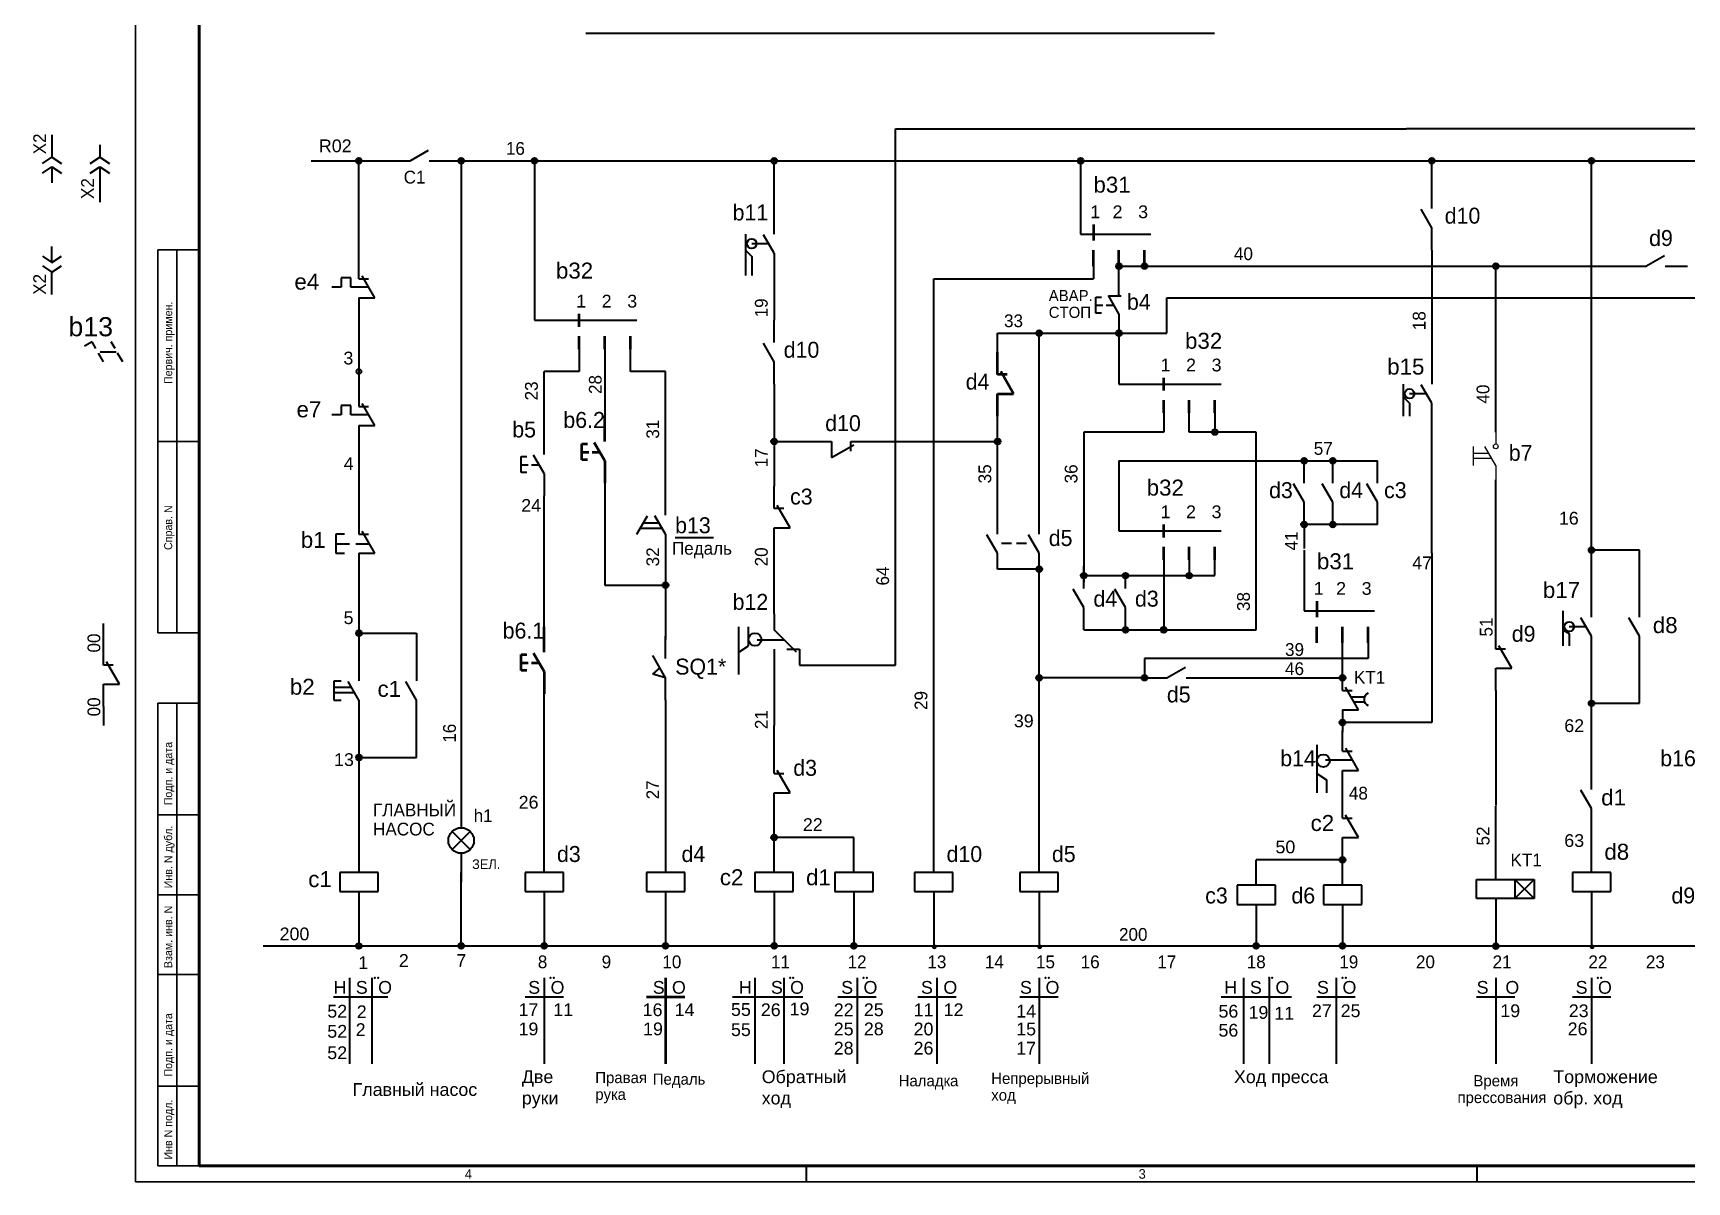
# Model space of a CAD drawing. Extents: x -32 to 1725, y 0 to 818.
# Drawn here: x -32 to 486, y 0 to 360 of the extents above; entities that cross this region are included whole.
import ezdxf

# ---------------------------------------------------------------- set-up
doc = ezdxf.new("R2010")
doc.units = 0
for name, pattern in [('CENTER2', [28.575, 19.05, -3.175, 3.175, -3.175]), ('HIDDEN2', [4.7625, 3.175, -1.5875]), ('K5LT_THIN', [0])]:
    doc.linetypes.add(name, pattern=pattern)
doc.layers.get('0').update_dxf_attribs({"linetype": 'CONTINUOUS', "lineweight": 40})
doc.layers.add('Layer0View0', color=7, linetype='CONTINUOUS')
for name, color, linetype, lineweight in [('Layer1', 6, 'CONTINUOUS', 50), ('СЛОЙ1', 3, 'CONTINUOUS', 30), ('Слой3 -060mm', 6, 'CONTINUOUS', 60)]:
    doc.layers.add(name, color=color, linetype=linetype, lineweight=lineweight)
doc.styles.get("Standard").update_dxf_attribs({"font": 'cad2win.shx'})
doc.styles.add('style1', font='ARIAL.TTF', dxfattribs={"height": 3})

# ---------------------------------------------------------------- blocks, each defined once
blk = doc.blocks.new('Точка')
for radius in [0.9, 0.6, 0.3]:
    blk.add_circle((0, 0), radius)
blk = doc.blocks.new('контакт замыкающ')
for p, q in [((0, 0), (7, 0)), ((7, 0), (12.8, 3.35)), ((13, 0), (20, 0))]:
    blk.add_line(p, q)
blk = doc.blocks.new('ЛАМПА')
for p, q in [((0, 0), (8.02, 0)), ((14.81, -2.83), (9.15, 2.83)), ((14.81, 2.83), (9.15, -2.83)), ((9.15, 2.83), (9.15, 2.83)), ((16, -0.01), (25, 0))]:
    blk.add_line(p, q)
blk.add_circle((11.98, 0), 4)
blk = doc.blocks.new('кнопка-пуск')
for p, q in [((7.28, 7.18), (12.28, 7.18)), ((7.28, 5.45), (7.28, 7.18)), ((9.73, 6.98), (9.73, 4.98)), ((12.28, 7.18), (12.28, 5.45)), ((6.99, -0.02), (12.74, 3.3)), ((9.73, 3.98), (9.73, 1.58)), ((10.67, 2.1), (10.75, 2.1)), ((7, -0.03), (0, -0.03)), ((13, -0.03), (21, -0.03))]:
    blk.add_line(p, q)
blk = doc.blocks.new('контакт размыкающ')
for p, q in [((0, 0), (7, 0)), ((7, 0), (7, -5)), ((13, 0), (20, 0)), ((13, -3), (13, 0)), ((7, -5), (13.98, -0.97))]:
    blk.add_line(p, q)
blk = doc.blocks.new('концевой выключ замык')
for p, q in [((0, 0), (7, 0)), ((7, 0), (13.98, 4.03)), ((7, 0), (8.13, 3.96)), ((8.13, 3.96), (10.23, 1.6)), ((13, 0), (20, 0))]:
    blk.add_line(p, q)
blk = doc.blocks.new('контакт КТ1 размык-срабат')
for p, q in [((7, 0), (0, 0)), ((7, 0), (7, -5)), ((13, 0), (13, -3)), ((7, -5), (14.03, -0.94)), ((9.5, -3.33), (9.5, -6.87)), ((11, -2.49), (11, -6.97)), ((13, -0.02), (21, -0.02))]:
    blk.add_line(p, q)
blk.add_arc((10.22, -8.84), 2.11, 22.6199, 157.3801)
blk = doc.blocks.new('релеврем')
for p, q in [((9, 12), (15, 6)), ((15, 12), (9, 6)), ((9, 12), (15, 12)), ((9, 6), (9, 12)), ((15, 12), (15, 6)), ((9, 6.02), (15, 6.02)), ((9, -5.98), (9, 6.02)), ((15, 6.02), (15, -5.98)), ((9, 0), (-1, 0)), ((15, 0), (25, 0)), ((15, -5.98), (9, -5.98))]:
    blk.add_line(p, q)
blk = doc.blocks.new('*U37')
at = {"layer": 'Layer0View0', "color": 7, "linetype": 'K5LT_THIN'}
for p, q in [((382.5, 185), (382.5, 181.25)), ((375.5, 174.5), (375.5, 180.5)), ((380.34, 178.25), (375.5, 178.25)), ((381.2, 176.75), (375.5, 176.75)), ((382.5, 174.5), (379.04, 180.5)), ((382.5, 174.5), (382.5, 170))]:
    blk.add_line(p, q, dxfattribs=at)
blk.add_circle((382.5, 180.5), 0.75, dxfattribs=at)

msp = doc.modelspace()

# ---------------------------------------------------------------- hatches: boundary and pattern name
at = {"linetype": 'CENTER2'}
for points in [[(250.925, 73.71, 1), (249.425, 73.71, 1)], [(283.925, 73.71, 1), (282.425, 73.71, 1)], [(456.925, 73.71, 1), (455.425, 73.71, 1)]]:
    msp.add_hatch(color=256, dxfattribs=at).paths.add_polyline_path(points)

# ---------------------------------------------------------------- linework, layer by layer
for p, q in [((141, 360), (337.865, 360)), ((-26.141, 328.116), (-26.141, 321.116)), ((238, 162), (238, 330)), ((238, 330), (398, 330)), ((497, 330), (398, 330)), ((-29.141, 319.116), (-26.141, 321.116)), ((-26.141, 321.116), (-23.141, 319.116)), ((-14.141, 319.116), (-11.141, 321.116)), ((-11.141, 325), (-11.141, 321.116)), ((-11.141, 321.116), (-8.141, 319.116)), ((-29.141, 316.116), (-26.141, 318.116)), ((-26.141, 318.116), (-23.141, 316.116)), ((-26.141, 318.116), (-26.141, 313.116)), ((-14.141, 316.116), (-11.141, 318.116)), ((-11.141, 318.116), (-8.141, 316.116)), ((-11.141, 318.116), (-11.141, 307)), ((55, 320), (79, 320)), ((70, 283), (70, 320)), ((99, 320), (590, 320)), ((102, 320), (102, 119)), ((125, 320), (125, 270)), ((200, 307), (200, 320)), ((296, 320), (296, 297)), ((406, 312), (406, 320)), ((456, 177), (456, 320)), ((200, 297), (200, 307)), ((191, 297), (191, 290)), ((200, 291), (196.652, 296.799)), ((296, 297), (318, 297)), ((-29.141, 290.116), (-26.141, 288.116)), ((-26.141, 288.116), (-26.141, 293.116)), ((-26.141, 288.116), (-23.141, 290.116)), ((191, 292), (193, 290)), ((198, 294), (193, 294)), ((200, 291), (200, 270)), ((406, 292), (406, 250)), ((-29.141, 287.116), (-26.141, 285.116)), ((-26.141, 285.116), (-23.141, 287.116)), ((-26.141, 278.116), (-26.141, 285.116)), ((191, 290), (191, 284)), ((193, 290), (193, 284)), ((300, 287), (300, 283)), ((308, 287), (466, 287)), ((426, 235), (426, 287)), ((64.462, 280.348), (61.462, 280.348)), ((67.462, 283.348), (64.462, 283.348)), ((64.462, 283.348), (64.462, 280.348)), ((67.462, 280.348), (67.462, 283.348)), ((73.136, 280.348), (67.462, 280.348)), ((70, 283), (73, 283)), ((70, 283), (73, 283)), ((75, 277), (70.969, 283.982)), ((75, 277), (70.969, 283.982)), ((250, 97), (250, 283)), ((250, 283), (300, 283)), ((70, 277), (75, 277)), ((70, 277), (75, 277)), ((70, 277), (70, 243)), ((304.694, 277.694), (308.694, 277.694)), ((308, 278), (308, 277.694)), ((323, 266), (323, 277)), ((323, 277), (520, 277)), ((125, 270), (157, 270)), ((270, 260), (270, 266)), ((270, 266), (308, 266)), ((283, 211), (283, 266)), ((308, 266), (323, 266)), ((308, 265), (308, 250)), ((-6, 260), (-11, 260)), ((139, 261), (139, 254)), ((147, 261), (147, 240)), ((155, 254), (155, 261)), ((128, 236), (128, 254)), ((139, 254), (128, 254)), ((166, 254), (155, 254)), ((166, 221), (166, 254)), ((200, 250), (200, 218)), ((308, 250), (340, 250)), ((397, 250), (397, 240)), ((406, 244), (402.652, 249.799)), ((75, 237), (70.969, 243.982)), ((75, 237), (70.969, 243.982)), ((397, 246), (399, 244)), ((404, 247), (399, 247)), ((399, 244), (399, 240)), ((406, 197), (406, 244)), ((64.462, 240.348), (61.462, 240.348)), ((67.462, 243.348), (64.462, 243.348)), ((64.462, 243.348), (64.462, 240.348)), ((67.462, 240.348), (67.462, 243.348)), ((73.136, 240.348), (67.462, 240.348)), ((70, 243), (73, 243)), ((70, 243), (73, 243)), ((270, 203), (270, 240)), ((322, 241), (322, 235)), ((330, 235), (330, 241)), ((338, 241), (338, 235)), ((70, 237), (75, 237)), ((70, 237), (75, 237)), ((70, 237), (70, 203)), ((322, 235), (297, 235)), ((297, 235), (297, 188)), ((351, 235), (330, 235)), ((351, 173), (351, 235)), ((200, 232), (211, 232)), ((231, 232), (270, 232)), ((308, 226), (308, 204)), ((308, 226), (389, 226)), ((147, 219), (147, 187)), ((166, 215), (166, 221)), ((426, 174), (426, 220)), ((128, 174), (128, 215)), ((166, 209), (166, 215)), ((157.016, 202.991), (160.333, 208.736)), ((165.984, 202.991), (162.667, 208.736)), ((283, 203), (283, 211)), ((65.46, 203.015), (62.789, 203.015)), ((62.789, 203.015), (62.789, 197.015)), ((70, 203), (73, 203)), ((70, 203), (73, 203)), ((75, 197), (70.969, 203.982)), ((75, 197), (70.969, 203.982)), ((158.172, 204.892), (164.893, 204.892)), ((159.091, 206.507), (163.865, 206.507)), ((163.865, 206.667), (163.865, 206.751)), ((166, 203), (166, 197)), ((169, 202), (181, 202)), ((270, 197), (266.652, 202.799)), ((283, 197), (279.652, 202.799)), ((308, 204), (340, 204)), ((389, 206), (366, 206)), ((366, 206), (366, 198.5)), ((62.789, 197.015), (65.46, 197.015)), ((63, 200), (67, 200)), ((69, 200), (73, 200)), ((70, 197), (75, 197)), ((70, 197), (75, 197)), ((70, 197), (70, 157)), ((166, 197), (166, 170)), ((200, 178), (200, 198)), ((270, 192), (270, 197)), ((283, 192), (283, 197)), ((366, 198), (366, 179)), ((406, 197), (406, 144)), ((471, 198), (456, 198)), ((471, 177), (471, 198)), ((283, 192), (270, 192)), ((283, 97), (283, 192)), ((322, 195), (322, 173)), ((330, 195), (330, 190)), ((338, 190), (338, 195)), ((147, 187), (166, 187)), ((297, 190), (338, 190)), ((310, 186), (310, 189.5)), ((310, 180), (306.652, 185.799)), ((200, 178), (200, 173)), ((310, 173), (310, 180)), ((366, 179), (388, 179)), ((447, 179), (447, 168)), ((456, 171), (452.652, 176.799)), ((471, 171), (467.652, 176.799)), ((-10, 169), (-10, 175)), ((70, 172), (88, 172)), ((88, 172), (88, 157)), ((189, 159), (189, 174)), ((192, 168), (192, 174)), ((207, 166), (200, 173)), ((297, 173), (351, 173)), ((447, 173), (448.933, 171.884)), ((448.933, 171.884), (448.933, 168)), ((454, 174), (449, 174)), ((456, 123), (456, 171)), ((471, 150), (471, 171)), ((189, 166), (192, 168)), ((203.199, 169.816), (194.643, 169.816)), ((200, 167), (200, 162)), ((204, 167), (208, 167)), ((208, 167), (208, 162)), ((378, 162), (378, 169)), ((386, 169), (386, 164)), ((200, 162), (200, 143)), ((208, 162), (238, 162)), ((386, 164), (316, 164)), ((316, 164), (316, 158)), ((64.458, 156.956), (62.122, 156.956)), ((62.122, 156.956), (62.122, 150.956)), ((70, 151), (66.652, 156.799)), ((88, 151), (84.652, 156.799)), ((316, 158), (283, 158)), ((336, 158), (378, 158)), ((62.122, 150.956), (64.458, 150.956)), ((67.796, 154.956), (62.456, 154.956)), ((68.797, 153.29), (62.456, 153.29)), ((70, 151), (70, 97)), ((88, 133), (88, 151)), ((128, 97), (128, 154)), ((166.031, 151), (166.031, 97)), ((426, 154), (426, 118)), ((-10, 149), (-10, 143)), ((456, 150), (471, 150)), ((200, 128), (200, 143)), ((406, 144), (378, 144)), ((378, 135), (378, 141.5)), ((370, 137), (370, 122)), ((378, 135), (381, 135)), ((383, 129), (379, 136)), ((70, 133), (88, 133)), ((381.199, 132.184), (372.643, 132.184)), ((200, 128), (203, 128)), ((205, 122), (200.969, 128.982)), ((370, 128), (373, 126)), ((373, 126), (373, 122)), ((378, 129), (383, 129)), ((378, 114), (378, 129)), ((200, 97), (200, 122)), ((200, 122), (200, 122)), ((200, 122), (205, 122)), ((456, 117), (452.652, 122.799)), ((378, 114), (381, 114)), ((383, 108), (378.969, 114.982)), ((425.985, 104.8), (425.985, 117.8)), ((456, 97), (456, 117)), ((225, 108), (200, 108)), ((225, 97), (225, 108)), ((378, 100.5), (378, 108)), ((378, 108), (383, 108)), ((378, 101), (351, 101)), ((351, 93), (351, 101)), ((378, 93), (378, 101)), ((64, 97), (64, 91)), ((76, 97), (64, 97)), ((76, 91), (76, 97)), ((102, 74), (102, 97)), ((134, 97), (122, 97)), ((122, 97), (122, 91)), ((134, 91), (134, 97)), ((172, 97), (160, 97)), ((160, 97), (160, 91)), ((172, 91), (172, 97)), ((206, 97), (194, 97)), ((194, 97), (194, 91)), ((206, 91), (206, 97)), ((231, 97), (219, 97)), ((219, 97), (219, 91)), ((231, 91), (231, 97)), ((256, 97), (244, 97)), ((244, 97), (244, 91)), ((256, 91), (256, 97)), ((289, 97), (277, 97)), ((277, 97), (277, 91)), ((289, 91), (289, 97)), ((462, 97), (450, 97)), ((450, 97), (450, 91)), ((462, 91), (462, 97)), ((64, 91), (76, 91)), ((70, 91), (70, 74)), ((122, 91), (134, 91)), ((128, 91), (128, 74)), ((160, 91), (172, 91)), ((166, 91), (166, 74)), ((194, 91), (206, 91)), ((200, 91), (200, 74)), ((219, 91), (231, 91)), ((225, 91), (225, 74)), ((244, 91), (256, 91)), ((250, 91), (250, 74)), ((277, 91), (289, 91)), ((283, 91), (283, 74)), ((357, 93), (345, 93)), ((345, 93), (345, 87)), ((357, 87), (357, 93)), ((384, 93), (372, 93)), ((372, 93), (372, 87)), ((384, 87), (384, 93)), ((450, 91), (462, 91)), ((456, 91), (456, 74)), ((345, 87), (357, 87)), ((351, 87), (351, 74)), ((372, 87), (384, 87)), ((378, 87), (378, 74)), ((426, 78.8), (426, 73.8)), ((40, 74), (425, 74)), ((250, 75), (250, 74)), ((283, 75), (283, 74)), ((425, 74), (612, 74)), ((456, 75), (456, 74)), ((67, 64), (67, 37)), ((74, 64), (74, 37)), ((128, 64), (128, 37)), ((194, 64), (194, 37)), ((203, 64), (203, 37)), ((226, 64), (226, 37)), ((251, 64), (251, 37)), ((283, 64), (283, 37)), ((347, 64), (347, 37)), ((355, 64), (355, 37)), ((376, 64), (376, 37)), ((426, 64), (426, 37)), ((456, 64), (456, 37)), ((62, 58), (79, 58)), ((122, 58), (134, 58)), ((187, 58), (209, 58)), ((220, 58), (232, 58)), ((245, 58), (257, 58)), ((277, 58), (289, 58)), ((340, 58), (362, 58)), ((370, 58), (382, 58)), ((420, 58), (432, 58)), ((450, 58), (462, 58)), ((210.149, 0.042), (210.149, 5.042)), ((420.149, 0.042), (420.149, 5.042))]:
    msp.add_line(p, q)
at = {"linetype": 'HIDDEN2'}
for p, q in [((-13.598, 263.232), (-15.933, 261.884)), ((-10, 257), (-13.598, 263.232)), ((-4, 257), (-7.598, 263.232)), ((271.196, 200.182), (279.063, 200.182))]:
    msp.add_line(p, q, dxfattribs=at)
for centre, radius in [((193, 294), 1.5), ((69.967, 253.972), 0.75), ((69.967, 253.972), 0.75), ((399, 247), 1.5), ((194, 170), 2), ((449, 174), 1.5), ((372, 132), 2)]:
    msp.add_circle(centre, radius)
for p in [(75, 64), (76, 64), (130, 64), (131, 64), (205, 64), (206, 64), (228, 64), (229, 64), (285, 64), (286, 64), (355, 64), (356, 64), (378, 64), (379, 64), (458, 64), (459, 64)]:
    msp.add_point(p)
at = {"layer": 'Layer1'}
for p, q in [((300, 300), (300, 295)), ((300, 287), (300, 292)), ((308, 287), (308, 292)), ((316, 287), (316, 292)), ((139, 268), (139, 272)), ((139, 261), (139, 265)), ((147, 261), (147, 265)), ((155, 261), (155, 265)), ((322, 248), (322, 252)), ((322, 241), (322, 245)), ((330, 241), (330, 245)), ((338, 241), (338, 245)), ((322, 202), (322, 206)), ((322, 195), (322, 199)), ((330, 195), (330, 199)), ((338, 195), (338, 199)), ((370, 182), (370, 177)), ((370, 169), (370, 174)), ((378, 169), (378, 174)), ((386, 169), (386, 174)), ((166, 64), (166, 37)), ((160, 58), (172, 58))]:
    msp.add_line(p, q, dxfattribs=at)
at = {"layer": 'СЛОЙ1'}
for p, q in [((0, 594.042), (0, 0.042)), ((7, 172.042), (7, 292.042)), ((20, 292.042), (7, 292.042)), ((13, 172.042), (13, 292.042)), ((20, 232.042), (7, 232.042)), ((20, 172.042), (7, 172.042)), ((7, 5.042), (7, 150.042)), ((20, 150.042), (7, 150.042)), ((13, 5.042), (13, 150.042)), ((20, 115.042), (7, 115.042)), ((20, 90.042), (7, 90.042)), ((20, 65.042), (7, 65.042)), ((20, 30.042), (7, 30.042)), ((0, 0.042), (841, 0.042)), ((20, 5.042), (7, 5.042))]:
    msp.add_line(p, q, dxfattribs=at)
at = {"layer": 'Слой3 -060mm'}
for p, q in [((20, 5.042), (20, 589.042)), ((836, 5.042), (20, 5.042))]:
    msp.add_line(p, q, dxfattribs=at)

# ---------------------------------------------------------------- block references
for name, p in [('контакт замыкающ', (79, 320)), ('Точка', (69.925, 319.966)), ('контакт замыкающ', (466, 287)), ('*U37', (43.5, 50)), ('контакт размыкающ', (211, 232)), ('контакт замыкающ', (316, 158)), ('Точка', (69.925, 73.966))]:
    msp.add_blockref(name, p)
for name, p, rotation in [('Точка', (102, 320), 90), ('Точка', (125, 320), 90), ('Точка', (200, 320), 90), ('Точка', (296, 320), 90), ('Точка', (406, 320), 90), ('Точка', (456, 320), 90), ('контакт замыкающ', (406, 292), 90), ('кнопка-пуск', (307.966, 264.999), 90), ('Точка', (308, 287), 90), ('Точка', (316, 287), 90), ('Точка', (426, 287), 90), ('контакт замыкающ', (200, 250), 90), ('Точка', (283, 266), 90), ('Точка', (308, 266), 90), ('кнопка-пуск', (127.966, 214.999), 90), ('Точка', (338, 235), 90), ('Точка', (200, 232), 90), ('Точка', (270, 232), 90), ('контакт замыкающ', (366, 206), 90), ('Точка', (366, 226), 90), ('контакт замыкающ', (375, 206), 90), ('Точка', (375, 226), 90), ('контакт замыкающ', (389, 206), 90), ('контакт размыкающ', (200, 198), 90), ('Точка', (366, 206), 90), ('Точка', (375, 206), 90), ('Точка', (456, 198), 90), ('Точка', (283, 192), 90), ('контакт замыкающ', (297, 173), 90), ('Точка', (166, 187), 90), ('Точка', (297, 190), 90), ('Точка', (310, 190), 90), ('Точка', (330, 190), 90), ('Точка', (70, 172), 90), ('концевой выключ замык', (166.031, 151), 90), ('Точка', (310, 173), 90), ('Точка', (322, 173), 90), ('контакт размыкающ', (426, 154), 90), ('контакт размыкающ', (-10, 149), 90), ('контакт КТ1 размык-срабат', (378, 141), 90), ('Точка', (283, 158), 90), ('Точка', (316, 158), 90), ('Точка', (378, 158), 90), ('Точка', (456, 150), 90), ('Точка', (378, 144), 90), ('Точка', (70, 133), 90), ('ЛАМПА', (102, 119), 270), ('Точка', (200, 108), 90), ('релеврем', (425.985, 103.8), 270), ('Точка', (378, 101), 90), ('Точка', (102, 74), 90), ('Точка', (128, 74), 90), ('Точка', (166, 74), 90), ('Точка', (200, 74), 90), ('Точка', (225, 74), 90), ('Точка', (351, 74), 90), ('Точка', (378, 74), 90), ('Точка', (426.055, 73.9), 270)]:
    msp.add_blockref(name, p, dxfattribs=dict(rotation=rotation))
at = {"layer": 'Layer1', "rotation": 90}
for name, p in [('контакт размыкающ', (270, 240)), ('кнопка-пуск', (146.966, 218.999)), ('кнопка-пуск', (127.966, 152.999))]:
    msp.add_blockref(name, p, dxfattribs=at)

# ---------------------------------------------------------------- texts
for s, p in [('Х2', (-28, 322)), ('Х2', (-13, 308)), ('Х2', (-28, 278)), ('19', (197.991, 270.913)), ('18', (403.991, 266.913)), ('23', (125.991, 244.913)), ('28', (145.991, 246.913)), ('40', (423.991, 243.913)), ('31', (163.991, 232.913)), ('17', (197.991, 223.913)), ('35', (267.991, 218.913)), ('36', (294.991, 218.913)), ('41', (363.991, 197.913)), ('32', (163.991, 192.913)), ('20', (197.991, 192.913)), ('64', (235.991, 186.913)), ('38', (348.991, 178.913)), ('51', (424.991, 170.913)), ('00', (-11.009, 165.913)), ('00', (-11.009, 145.913)), ('29', (247.991, 147.913)), ('21', (197.991, 141.913)), ('16', (100.334, 137.648)), ('27', (163.991, 119.913)), ('52', (424.015, 105.448))]:
    msp.add_text(s, height=4, rotation=90).set_placement(p)
for s, height, p in [('16', 4, (116, 321.857)), ('C1', 4, (84, 312.857)), ('b11', 5, (187, 301.286)), ('d10', 5, (410, 300.286)), ('d9', 5, (474, 293.286)), ('40', 4, (344, 288.857)), ('АВАР.', 3.5, (286, 276)), ('b4', 5, (310.5, 273.284)), ('33', 4, (272, 267.857)), ('СТОП', 3.5, (286, 270.75)), ('d10', 5, (203, 258.286)), ('d4', 5, (260, 248.286)), ('b5', 5, (118, 233.286)), ('d10', 5, (216, 235.286)), ('57', 4, (369, 227.857)), ('b7', 5, (430.075, 225.984)), ('d3', 5, (355, 214.286)), ('c3', 5, (391, 214.286)), ('c3', 5, (205, 212.286)), ('b13', 5, (169, 203.286)), ('d5', 5, (286, 199.286)), ('Педаль', 4, (168, 196.571)), ('b12', 5, (187, 179.286)), ('d4', 5, (300, 180.286)), ('d9', 5, (431, 169.286)), ('39', 4, (360, 164.857)), ('SQ1*', 5, (169.031, 159)), ('46', 4, (360, 158.857)), ('d5', 5, (323, 150.286)), ('KТ1', 4, (381.598, 156.143)), ('b14', 5, (358.5, 130.284)), ('b16', 5, (477.5, 130.284)), ('d3', 5, (206, 127.286)), ('ГЛАВНЫЙ', 4, (74.411, 114.6)), ('48', 4, (380, 119.857)), ('h1', 4, (105.911, 112.814)), ('НАСОС', 4, (74.411, 108.6)), ('d3', 5, (132, 100.286)), ('d4', 5, (171, 100.286)), ('d10', 5, (254, 100.286)), ('d5', 5, (287, 100.286)), ('ЗЕЛ.', 3, (105.411, 98.1)), ('KТ1', 4, (430.598, 98.927)), ('c3', 5, (335, 87.286)), ('d6', 5, (362, 87.286)), ('d9', 5, (481, 87.286)), ('200', 4, (308, 75.6)), ('8', 4, (126, 67)), ('9', 4, (146, 67)), ('10', 4, (165, 67)), ('11', 4, (199, 67)), ('12', 4, (223, 67)), ('13', 4, (248, 67)), ('14', 4, (266, 67)), ('15', 4, (282, 67)), ('16', 4, (296, 67)), ('17', 4, (320, 67)), ('18', 4, (348, 67)), ('19', 4, (377, 67)), ('20', 4, (401, 67)), ('21', 4, (425, 67)), ('22', 4, (455, 67)), ('23', 4, (473, 67)), ('Правая', 3.5, (144, 31)), ('Педаль', 3.5, (162, 30.5)), ('Наладка', 3.5, (239, 30)), ('Непрерывный', 3.5, (268, 30.75)), ('Время ', 3.5, (419, 30)), ('рука', 3.5, (144, 25.75)), ('ход', 3.5, (268, 25.5)), ('прессования', 3.5, (414, 24.75)), ('4', 3, (103.149, 1.042)), ('3', 3, (314.149, 1.042))]:
    msp.add_text(s, height=height).set_placement(p)
at = {"attachment_point": 1, "style": 'style1'}
for s, insert, char_height, width in [('R02', (57.44, 326.667), 4, 7), ('b31', (300, 315), 5, 15), ('1', (299, 306), 4, 3), ('2', (306, 306), 4, 3), ('3', (314, 306), 4, 3), ('b32', (131.683, 288.085), 5, 18), ('e4', (49.772, 284.605), 5, 10.347), ('1', (138, 278), 4, 3), ('2', (146, 278), 4, 3), ('3', (154, 278), 4, 3), ('b32', (328.683, 266.085), 5, 18), ('3', (65.126, 260.177), 4, 4.0053), ('1', (321, 258), 4, 3), ('2', (329, 258), 4, 3), ('3', (337, 258), 4, 3), ('b15', (392, 258), 5, 9), ('e7', (50.44, 244.605), 5, 9.6795), ('4', (65.225, 227.11), 4, 5.3404), ('b32', (316.683, 220.085), 5, 18), ('1', (321, 212), 4, 3), ('2', (329, 212), 4, 3), ('3', (337, 212), 4, 3), ('16', (445.749, 210), 4, 5), ('b1', (51.775, 203.695), 5, 9.3457), ('b31', (370, 197), 5, 15), ('47', (399.802, 196), 4, 6), ('1', (369, 188), 4, 3), ('2', (376, 188), 4, 3), ('3', (384, 188), 4, 3), ('b17', (440.749, 188), 5, 12), ('5', (65.181, 178.82), 4, 5.6742), ('d8', (475.166, 177), 5, 10), ('b2', (48.351, 157.695), 5, 8.0106), ('c1', (75.803, 157.028), 5, 7.6768), ('39', (275.078, 146.515), 4, 5), ('62', (447.449, 145), 4, 6), ('13', (62.203, 134.363), 4, 5.3404), ('26', (120, 121), 4, 6), ('d1', (459, 123), 5, 11), ('22', (209, 114), 4, 7), ('c2', (368, 115), 5, 9), ('63', (447.449, 109), 4, 6), ('50', (357, 107), 4, 7), ('d8', (460, 106), 5, 12), ('c1', (54.11, 97.413), 5, 12.6834), ('c2', (183, 98), 5, 11), ('d1', (210, 98), 5, 6), ('200', (45.14, 79.747), 4, 13.0172), ('1', (69.796, 70.747), 4, 4.0053), ('2', (82.482, 71.413), 4, 3.6715), ('7', (100.482, 71.413), 4, 3.6715), ('H', (62, 63), 4, 5), ('S', (69, 63), 4, 1), ('O', (76, 63), 4, 5), ('S', (123, 63), 4, 1), ('O', (130, 63), 4, 5), ('H', (189, 63), 4, 5), ('S', (199, 63), 4, 1), ('O', (205, 63), 4, 5), ('S', (221, 63), 4, 1), ('O', (228, 63), 4, 5), ('S', (246, 63), 4, 1), ('O', (253, 63), 4, 5), ('S', (277, 63), 4, 1), ('O', (285, 63), 4, 5), ('H', (341, 63), 4, 5), ('S', (349, 63), 4, 1), ('O', (357, 63), 4, 5), ('S', (370, 63), 4, 1), ('O', (378, 63), 4, 5), ('S', (420, 63), 4, 1), ('O', (429, 63), 4, 5), ('S', (451, 63), 4, 1), ('O', (458, 63), 4, 5), ('52', (60.08, 55.534), 4, 4.9095), ('2', (69.303, 55.354), 4, 2.8054), ('11', (130.835, 55.983), 4, 7.0136), ('55', (186.502, 56.054), 4, 5.6108), ('19', (204.861, 56.261), 4, 5.9615), ('22', (218.681, 55.956), 4, 4.5588), ('25', (228.1, 55.983), 4, 5.9616), ('11', (243.681, 55.956), 4, 4.5588), ('12', (253.1, 55.983), 4, 5.9616), ('14', (275.812, 55.552), 4, 6.3123), ('56', (339.152, 55.525), 4, 7.0136), ('19', (348.568, 55.153), 4, 4.9095), ('11', (356.634, 54.902), 4, 5.6109), ('27', (368.428, 55.678), 4, 8.0657), ('25', (377.428, 55.678), 4, 8.0657), ('19', (427.428, 55.678), 4, 8.0657), ('23', (448.858, 55.678), 4, 8.0657), ('52', (60.08, 49.231), 4, 4.9095), ('2', (68.952, 49.752), 4, 3.5068), ('19', (119.964, 49.983), 4, 5.6109), ('55', (186.502, 49.752), 4, 5.6108), ('25', (218.681, 49.956), 4, 4.5588), ('28', (228.1, 49.983), 4, 5.9616), ('20', (243.681, 49.956), 4, 4.5588), ('15', (275.812, 49.95), 4, 6.3123), ('56', (339.152, 49.573), 4, 7.0136), ('26', (448.508, 50.003), 4, 6.6629), ('52', (60.08, 42.528), 4, 4.9095), ('28', (218.681, 43.956), 4, 4.5588), ('26', (243.681, 43.956), 4, 4.5588), ('17', (275.812, 43.95), 4, 6.3123), ('Главный насос', (68, 31), 4, 47.43442), ('Две руки', (121, 35), 4, 21), ('Обратный ход', (196.118, 35), 4, 25), ('Ход пресса', (344, 35), 4, 32), ('Торможение обр. ход', (444, 35), 4, 24)]:
    msp.add_mtext(s, dxfattribs=dict(at, insert=insert, char_height=char_height, width=width))
at = {"linetype": 'HIDDEN2', "attachment_point": 1, "style": 'style1'}
for s, insert, char_height, width in [('b13', (-21, 271), 6, 11), ('24', (120.802, 214), 4, 7)]:
    msp.add_mtext(s, dxfattribs=dict(at, insert=insert, char_height=char_height, width=width))
at = {"layer": 'Layer1'}
for s, p in [('b6.2', (134, 236.286)), ('d4', (377, 214.286)), ('d3', (313, 180.286)), ('b6.1', (115, 170.286))]:
    msp.add_text(s, height=5, dxfattribs=at).set_placement(p)
at = {"layer": 'Layer1', "char_height": 4, "attachment_point": 1, "style": 'style1'}
for s, insert, width in [('S', (162, 63), 1), ('O', (168, 63), 5), ('17', (119.964, 55.983), 5.6109), ('16', (158.835, 55.983), 7.0136), ('14', (168.835, 55.983), 7.0136), ('26', (195.835, 55.983), 7.0136), ('19', (158.964, 49.983), 5.6109)]:
    msp.add_mtext(s, dxfattribs=dict(at, insert=insert, width=width))
at = {"layer": 'СЛОЙ1'}
for s, p in [('Первич. примен.', (11.5, 250.042)), ('Справ. N', (11.5, 198.042)), ('Подп. и дата', (11.5, 118.042)), ('Инв. N дубл.', (11.5, 92.042)), ('Взам. инв. N', (11.5, 67.042)), ('Подп. и дата', (11.5, 33.042)), ('Инв N подл.', (11.5, 7.042))]:
    msp.add_text(s, height=2.5, rotation=90, dxfattribs=at).set_placement(p)

doc.saveas('drawing.dxf')
